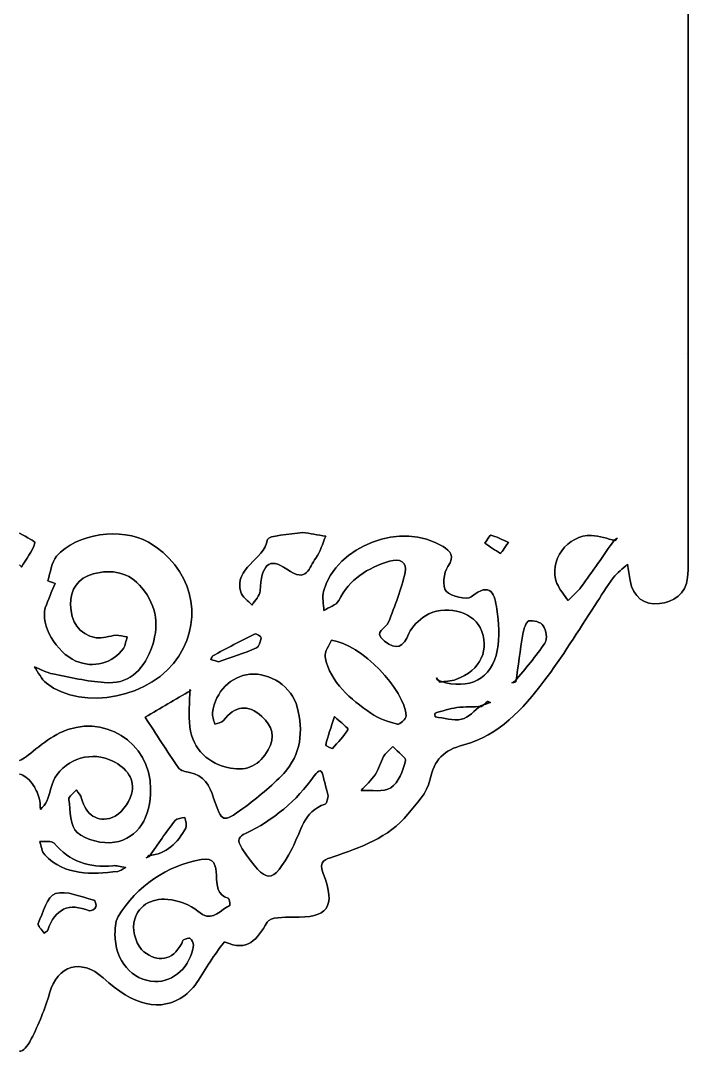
# Model space of a CAD drawing. Header units: millimetres. Extents: x 12008 to 13448, y 11557 to 13821.
# Drawn here: x 12729 to 13448, y 11557 to 12666 of the extents above; entities that cross this region are included whole.
import ezdxf

# ---------------------------------------------------------------- set-up
doc = ezdxf.new("R2010")
doc.units = ezdxf.units.MM
doc.layers.get('0').update_dxf_attribs({"linetype": 'CONTINUOUS'})

msp = doc.modelspace()

# ---------------------------------------------------------------- linework, layer by layer
for p, q in [((13369.5, 12106.8), (13368.7, 12107.5)), ((13368.7, 12107.5), (13369.5, 12106.8)), ((13371.7, 12109.4), (13369.5, 12106.8)), ((13369.5, 12106.8), (13371.7, 12109.4)), ((13180.5, 11954.4), (13181.3, 11955.3)), ((13181.3, 11955.3), (13180.5, 11954.4)), ((13262.5, 11954.5), (13261.7, 11955.4)), ((13261.7, 11955.4), (13262.5, 11954.5)), ((12912.5, 11945.4), (12911.7, 11946.2)), ((12911.7, 11946.2), (12912.5, 11945.4)), ((12912.5, 11945.4), (12911.7, 11946.2)), ((12911.7, 11946.2), (12912.5, 11945.4)), ((13224.9, 11928.9), (13225.7, 11928)), ((13225.7, 11928), (13224.9, 11928.9)), ((12868, 11766.7), (12867.2, 11767.5)), ((12867.2, 11767.5), (12868, 11766.7))]:
    msp.add_line(p, q)
for points in [[(13448.1, 12335.2), (13448.1, 12453.1), (13448.1, 12571.1), (13448.1, 12689)], [(13448.1, 12689), (13448.1, 12571.1), (13448.1, 12453.1), (13448.1, 12335.2)], [(13448.1, 12098.2), (13448.1, 12177.2), (13448.1, 12256.2), (13448.1, 12335.2)], [(13448.1, 12335.2), (13448.1, 12256.2), (13448.1, 12177.2), (13448.1, 12098.2)], [(13446.2, 12307.6), (13446.2, 12307.6), (13446.2, 12307.6), (13446.2, 12307.6)], [(13184.2, 12100.1), (13139.7, 12128), (13069.1, 12101.6), (13055.5, 12052)], [(13055.5, 12052), (13069.1, 12101.6), (13139.7, 12128), (13184.2, 12100.1)], [(12866.9, 12104.9), (12838.5, 12121.2), (12789.2, 12114.4), (12768.2, 12089.8)], [(12768.2, 12089.8), (12789.2, 12114.4), (12838.5, 12121.2), (12866.9, 12104.9)], [(12744.8, 12104.1), (12745.2, 12105.7), (12736.4, 12110.1), (12728.3, 12114.7)], [(12728.3, 12114.7), (12736.4, 12110.1), (12745.2, 12105.7), (12744.8, 12104.1)], [(12966.4, 12051.2), (12958.8, 12077.7), (12991, 12085.3), (12995.3, 12107.8)], [(12995.3, 12107.8), (12991, 12085.3), (12958.8, 12077.7), (12966.4, 12051.2)], [(12995.3, 12107.8), (12996.2, 12112.4), (13019, 12112.8), (13033.2, 12115.4)], [(13033.2, 12115.4), (13019, 12112.8), (12996.2, 12112.4), (12995.3, 12107.8)], [(13058, 12111.4), (13049.3, 12112.8), (13040.7, 12114.2), (13033.2, 12115.4)], [(13033.2, 12115.4), (13040.7, 12114.2), (13049.3, 12112.8), (13058, 12111.4)], [(13058, 12111.4), (13054.4, 12103.4), (13052.1, 12094.6), (13047.1, 12087.8)], [(13047.1, 12087.8), (13052.1, 12094.6), (13054.4, 12103.4), (13058, 12111.4)], [(13229.2, 12103.9), (13231.4, 12106.9), (13234.2, 12112.8), (13235.7, 12112.4)], [(13235.7, 12112.4), (13234.2, 12112.8), (13231.4, 12106.9), (13229.2, 12103.9)], [(13235.7, 12112.4), (13241.6, 12111.2), (13247.1, 12108), (13254.5, 12104.7)], [(13254.5, 12104.7), (13247.1, 12108), (13241.6, 12111.2), (13235.7, 12112.4)], [(13344.1, 12112), (13318.3, 12113.6), (13297, 12084.3), (13306.8, 12060.6)], [(13306.8, 12060.6), (13297, 12084.3), (13318.3, 12113.6), (13344.1, 12112)], [(13332.9, 12056.9), (13345.2, 12073.5), (13356.8, 12090.6), (13368.7, 12107.5)], [(13368.7, 12107.5), (13356.8, 12090.6), (13345.2, 12073.5), (13332.9, 12056.9)], [(13369.5, 12106.8), (13361, 12108.6), (13352.6, 12111.5), (13344.1, 12112)], [(13344.1, 12112), (13352.6, 12111.5), (13361, 12108.6), (13369.5, 12106.8)], [(13368.7, 12107.5), (13369.7, 12108.1), (13370.7, 12108.8), (13371.7, 12109.4)], [(13371.7, 12109.4), (13370.7, 12108.8), (13369.7, 12108.1), (13368.7, 12107.5)], [(12744.8, 12104.1), (12741.9, 12094.8), (12735.5, 12086.7), (12730.3, 12078.1)], [(12730.3, 12078.1), (12735.5, 12086.7), (12741.9, 12094.8), (12744.8, 12104.1)], [(12866.9, 12104.9), (12913.1, 12078.4), (12927.3, 12025.6), (12899.8, 11982.3)], [(12899.8, 11982.3), (12927.3, 12025.6), (12913.1, 12078.4), (12866.9, 12104.9)], [(13184.2, 12100.1), (13191.7, 12095.5), (13197.6, 12090.1), (13189.3, 12078.7)], [(13189.3, 12078.7), (13197.6, 12090.1), (13191.7, 12095.5), (13184.2, 12100.1)], [(13245.9, 12092.9), (13240.1, 12096.1), (13234.7, 12100.1), (13229.2, 12103.9)], [(13229.2, 12103.9), (13234.7, 12100.1), (13240.1, 12096.1), (13245.9, 12092.9)], [(13254.5, 12104.7), (13250.2, 12098.7), (13246.4, 12092.7), (13245.9, 12092.9)], [(13245.9, 12092.9), (13246.4, 12092.7), (13250.2, 12098.7), (13254.5, 12104.7)], [(13447.4, 12066.9), (13448.3, 12077.3), (13448.1, 12087.8), (13448.1, 12098.2)], [(13448.1, 12098.2), (13448.1, 12087.8), (13448.3, 12077.3), (13447.4, 12066.9)], [(12768.2, 12089.8), (12762.5, 12083.1), (12761.7, 12072.3), (12758.7, 12063.4)], [(12758.7, 12063.4), (12761.7, 12072.3), (12762.5, 12083.1), (12768.2, 12089.8)], [(13015.9, 12075.9), (12997, 12089.6), (12988.4, 12080.2), (12987.3, 12052.5)], [(12987.3, 12052.5), (12988.4, 12080.2), (12997, 12089.6), (13015.9, 12075.9)], [(13047.1, 12087.8), (13039.8, 12078.2), (13038.2, 12059.8), (13015.9, 12075.9)], [(13015.9, 12075.9), (13038.2, 12059.8), (13039.8, 12078.2), (13047.1, 12087.8)], [(13126.5, 12084.4), (13102.9, 12077.1), (13083.3, 12065.4), (13071.8, 12042)], [(13071.8, 12042), (13083.3, 12065.4), (13102.9, 12077.1), (13126.5, 12084.4)], [(13143.4, 12072.4), (13145.9, 12083.7), (13137.6, 12087.8), (13126.5, 12084.4)], [(13126.5, 12084.4), (13137.6, 12087.8), (13145.9, 12083.7), (13143.4, 12072.4)], [(12728.3, 12080.5), (12729, 12079.7), (12729.7, 12078.9), (12730.3, 12078.1)], [(12730.3, 12078.1), (12729.7, 12078.9), (12729, 12079.7), (12728.3, 12080.5)], [(12807.4, 12070.8), (12827.5, 12076.1), (12846.4, 12072.8), (12860, 12055.8)], [(12860, 12055.8), (12846.4, 12072.8), (12827.5, 12076.1), (12807.4, 12070.8)], [(13125.6, 12018.8), (13132.2, 12036.5), (13139.3, 12054.1), (13143.4, 12072.4)], [(13143.4, 12072.4), (13139.3, 12054.1), (13132.2, 12036.5), (13125.6, 12018.8)], [(13189.3, 12078.7), (13184.7, 12072.3), (13183.2, 12057), (13187.5, 12052.3)], [(13187.5, 12052.3), (13183.2, 12057), (13184.7, 12072.3), (13189.3, 12078.7)], [(13382.9, 12081.1), (13383.8, 12075.2), (13384.4, 12069.3), (13385.5, 12063.5)], [(13385.5, 12063.5), (13384.4, 12069.3), (13383.8, 12075.2), (13382.9, 12081.1)], [(12758.7, 12063.4), (12761.3, 12062.4), (12764, 12061.4), (12766.6, 12060.4)], [(12766.6, 12060.4), (12764, 12061.4), (12761.3, 12062.4), (12758.7, 12063.4)], [(12783.2, 12037.6), (12783, 12054), (12790.9, 12066.5), (12807.4, 12070.8)], [(12807.4, 12070.8), (12790.9, 12066.5), (12783, 12054), (12783.2, 12037.6)], [(13214.5, 12046.2), (13235.9, 12063.4), (13239.9, 12048.1), (13242.1, 12032.9)], [(13242.1, 12032.9), (13239.9, 12048.1), (13235.9, 12063.4), (13214.5, 12046.2)], [(13385.5, 12063.5), (13388.7, 12045.9), (13401, 12036.7), (13417.1, 12038.8)], [(13417.1, 12038.8), (13401, 12036.7), (13388.7, 12045.9), (13385.5, 12063.5)], [(13417.1, 12038.8), (13431.7, 12040.7), (13446, 12048.7), (13447.4, 12066.9)], [(13447.4, 12066.9), (13446, 12048.7), (13431.7, 12040.7), (13417.1, 12038.8)], [(12766.6, 12060.4), (12763.1, 12051.7), (12758.8, 12043.1), (12756, 12034.1)], [(12756, 12034.1), (12758.8, 12043.1), (12763.1, 12051.7), (12766.6, 12060.4)], [(12869.6, 11989.1), (12879.3, 12014.2), (12876.2, 12035.8), (12860, 12055.8)], [(12860, 12055.8), (12876.2, 12035.8), (12879.3, 12014.2), (12869.6, 11989.1)], [(12978.7, 12037.2), (12974.4, 12041.8), (12968, 12045.8), (12966.4, 12051.2)], [(12966.4, 12051.2), (12968, 12045.8), (12974.4, 12041.8), (12978.7, 12037.2)], [(12987.3, 12052.5), (12987, 12047.3), (12981.7, 12042.3), (12978.7, 12037.2)], [(12978.7, 12037.2), (12981.7, 12042.3), (12987, 12047.3), (12987.3, 12052.5)], [(13055.9, 12031.3), (13055.7, 12038.2), (13053.8, 12045.6), (13055.5, 12052)], [(13055.5, 12052), (13053.8, 12045.6), (13055.7, 12038.2), (13055.9, 12031.3)], [(13187.5, 12052.3), (13192.8, 12046.4), (13209.7, 12042.3), (13214.5, 12046.2)], [(13214.5, 12046.2), (13209.7, 12042.3), (13192.8, 12046.4), (13187.5, 12052.3)], [(13306.8, 12060.6), (13309.6, 12053.9), (13314.7, 12048.2), (13318.7, 12042.1)], [(13318.7, 12042.1), (13314.7, 12048.2), (13309.6, 12053.9), (13306.8, 12060.6)], [(13318.7, 12042.1), (13323.5, 12047), (13328.9, 12051.4), (13332.9, 12056.9)], [(13332.9, 12056.9), (13328.9, 12051.4), (13323.5, 12047), (13318.7, 12042.1)], [(13071.8, 12042), (13069.3, 12037), (13061.3, 12034.8), (13055.9, 12031.3)], [(13055.9, 12031.3), (13061.3, 12034.8), (13069.3, 12037), (13071.8, 12042)], [(12788.9, 11977), (12767.7, 11986.4), (12750.4, 12015.8), (12756, 12034.1)], [(12756, 12034.1), (12750.4, 12015.8), (12767.7, 11986.4), (12788.9, 11977)], [(12783.2, 12037.6), (12783.4, 12019.5), (12791.7, 12005.7), (12810.6, 12002.1)], [(12810.6, 12002.1), (12791.7, 12005.7), (12783.4, 12019.5), (12783.2, 12037.6)], [(13224, 12013), (13215.1, 12031), (13185.3, 12038), (13165.1, 12025.7)], [(13165.1, 12025.7), (13185.3, 12038), (13215.1, 12031), (13224, 12013)], [(13242.1, 12032.9), (13244.3, 12018.3), (13245.2, 12002.9), (13242.6, 11988.5)], [(13242.6, 11988.5), (13245.2, 12002.9), (13244.3, 12018.3), (13242.1, 12032.9)], [(13292.7, 11955.2), (13312.6, 11981.2), (13329.5, 12009.5), (13347.7, 12036.8)], [(13347.7, 12036.8), (13329.5, 12009.5), (13312.6, 11981.2), (13292.7, 11955.2)], [(13165.1, 12025.7), (13158, 12021.2), (13150.7, 12014.1), (13147.5, 12006.5)], [(13147.5, 12006.5), (13150.7, 12014.1), (13158, 12021.2), (13165.1, 12025.7)], [(13276.5, 12020.1), (13273.2, 12019.2), (13271, 12011.1), (13270.1, 12005.9)], [(13270.1, 12005.9), (13271, 12011.1), (13273.2, 12019.2), (13276.5, 12020.1)], [(13292.1, 12015), (13289.7, 12018.8), (13281.1, 12021.4), (13276.5, 12020.1)], [(13276.5, 12020.1), (13281.1, 12021.4), (13289.7, 12018.8), (13292.1, 12015)], [(12936.2, 11982.5), (12951.3, 11990.7), (12966.4, 11998.8), (12981.8, 12006.3)], [(12981.8, 12006.3), (12966.4, 11998.8), (12951.3, 11990.7), (12936.2, 11982.5)], [(12981.8, 12006.3), (12983.1, 12007), (12988.5, 12003.1), (12988.3, 12002.1)], [(12988.3, 12002.1), (12988.5, 12003.1), (12983.1, 12007), (12981.8, 12006.3)], [(13198.1, 11957.1), (13224.9, 11966.9), (13235.4, 11990.1), (13224, 12013)], [(13224, 12013), (13235.4, 11990.1), (13224.9, 11966.9), (13198.1, 11957.1)], [(13270.1, 12005.9), (13267.2, 11988.8), (13265, 11971.6), (13262.5, 11954.5)], [(13262.5, 11954.5), (13265, 11971.6), (13267.2, 11988.8), (13270.1, 12005.9)], [(13293.9, 11996.4), (13296.7, 12000.6), (13295.2, 12010.2), (13292.1, 12015)], [(13292.1, 12015), (13295.2, 12010.2), (13296.7, 12000.6), (13293.9, 11996.4)], [(12810.6, 12002.1), (12817.4, 12000.8), (12825, 12004.2), (12832.3, 12004.7)], [(12832.3, 12004.7), (12825, 12004.2), (12817.4, 12000.8), (12810.6, 12002.1)], [(12832.3, 12004.7), (12836.1, 12004.9), (12840.1, 12003.6), (12844.1, 12003)], [(12844.1, 12003), (12840.1, 12003.6), (12836.1, 12004.9), (12832.3, 12004.7)], [(12844.1, 12003), (12842.8, 11998.8), (12842.3, 11994.1), (12840, 11990.6)], [(12840, 11990.6), (12842.3, 11994.1), (12842.8, 11998.8), (12844.1, 12003)], [(12988.3, 12002.1), (12987.6, 11998.1), (12986.2, 11992.3), (12983.4, 11991.1)], [(12983.4, 11991.1), (12986.2, 11992.3), (12987.6, 11998.1), (12988.3, 12002.1)], [(13057.2, 11981.4), (13056.1, 11987.1), (13062, 11994.2), (13064.1, 11999.5)], [(13064.1, 11999.5), (13062, 11994.2), (13056.1, 11987.1), (13057.2, 11981.4)], [(13064.1, 11999.5), (13096.4, 11995.2), (13142.8, 11946.2), (13144.4, 11917.9)], [(13144.4, 11917.9), (13142.8, 11946.2), (13096.4, 11995.2), (13064.1, 11999.5)], [(13261.7, 11955.4), (13272.6, 11968.9), (13284.3, 11981.9), (13293.9, 11996.4)], [(13293.9, 11996.4), (13284.3, 11981.9), (13272.6, 11968.9), (13261.7, 11955.4)], [(12840, 11990.6), (12828.8, 11974.3), (12807.3, 11968.9), (12788.9, 11977)], [(12788.9, 11977), (12807.3, 11968.9), (12828.8, 11974.3), (12840, 11990.6)], [(12819.5, 11953.8), (12845, 11951.9), (12860.2, 11965), (12869.6, 11989.1)], [(12869.6, 11989.1), (12860.2, 11965), (12845, 11951.9), (12819.5, 11953.8)], [(12983.4, 11991.1), (12969.9, 11985.3), (12955.8, 11980.9), (12942.4, 11976.1)], [(12942.4, 11976.1), (12955.8, 11980.9), (12969.9, 11985.3), (12983.4, 11991.1)], [(13242.6, 11988.5), (13237, 11957.8), (13212.2, 11945.2), (13181.3, 11955.3)], [(13181.3, 11955.3), (13212.2, 11945.2), (13237, 11957.8), (13242.6, 11988.5)], [(12899.8, 11982.3), (12871.6, 11937.8), (12796.3, 11922.2), (12757.2, 11953.1)], [(12757.2, 11953.1), (12796.3, 11922.2), (12871.6, 11937.8), (12899.8, 11982.3)], [(12934.3, 11978.6), (12934.9, 11980), (12935.2, 11982), (12936.2, 11982.5)], [(12936.2, 11982.5), (12935.2, 11982), (12934.9, 11980), (12934.3, 11978.6)], [(12942.4, 11976.1), (12939.3, 11977), (12936.8, 11977.8), (12934.3, 11978.6)], [(12934.3, 11978.6), (12936.8, 11977.8), (12939.3, 11977), (12942.4, 11976.1)], [(13106.4, 11920.7), (13084.7, 11936.4), (13063, 11953), (13057.2, 11981.4)], [(13057.2, 11981.4), (13063, 11953), (13084.7, 11936.4), (13106.4, 11920.7)], [(12757.2, 11953.1), (12751.7, 11957.5), (12748.6, 11964.8), (12744.3, 11970.7)], [(12744.3, 11970.7), (12750.9, 11968.1), (12757.3, 11964.5), (12764.1, 11963.1)], [(12764.1, 11963.1), (12757.3, 11964.5), (12750.9, 11968.1), (12744.3, 11970.7)], [(12744.3, 11970.7), (12748.6, 11964.8), (12751.7, 11957.5), (12757.2, 11953.1)], [(12764.1, 11963.1), (12782.5, 11959.4), (12800.9, 11955.2), (12819.5, 11953.8)], [(12819.5, 11953.8), (12800.9, 11955.2), (12782.5, 11959.4), (12764.1, 11963.1)], [(12935.9, 11921.5), (12939.4, 11944.4), (12955.6, 11960.6), (12976.2, 11962.7)], [(12976.2, 11962.7), (12955.6, 11960.6), (12939.4, 11944.4), (12935.9, 11921.5)], [(12976.2, 11962.7), (12997.7, 11964.9), (13021.5, 11949.4), (13027.2, 11927.4)], [(13027.2, 11927.4), (13021.5, 11949.4), (12997.7, 11964.9), (12976.2, 11962.7)], [(13177.1, 11959), (13178.2, 11957.5), (13179.4, 11956), (13180.5, 11954.4)], [(13177.8, 11956.7), (13177.3, 11957.1), (13177.3, 11958.2), (13177.1, 11959)], [(13177.1, 11959), (13177.3, 11958.2), (13177.3, 11957.1), (13177.8, 11956.7)], [(13180.5, 11954.4), (13179.4, 11956), (13178.2, 11957.5), (13177.1, 11959)], [(13181.3, 11955.3), (13180.2, 11955.7), (13178.8, 11956), (13177.8, 11956.7)], [(13177.8, 11956.7), (13178.8, 11956), (13180.2, 11955.7), (13181.3, 11955.3)], [(13180.5, 11954.4), (13186.4, 11955.3), (13192.7, 11955.1), (13198.1, 11957.1)], [(13198.1, 11957.1), (13192.7, 11955.1), (13186.4, 11955.3), (13180.5, 11954.4)], [(13292.7, 11955.2), (13270, 11925.4), (13244.5, 11896.9), (13206.6, 11886.8)], [(13206.6, 11886.8), (13244.5, 11896.9), (13270, 11925.4), (13292.7, 11955.2)], [(13261.7, 11955.4), (13260.6, 11954.8), (13259.4, 11954.1), (13258.3, 11953.5)], [(13258.3, 11953.5), (13259.4, 11954.1), (13260.6, 11954.8), (13261.7, 11955.4)], [(13258.3, 11953.5), (13259.7, 11953.8), (13261.1, 11954.2), (13262.5, 11954.5)], [(13262.5, 11954.5), (13261.1, 11954.2), (13259.7, 11953.8), (13258.3, 11953.5)], [(12863.5, 11916.5), (12879.8, 11926.2), (12896.2, 11935.8), (12912.5, 11945.4)], [(12912.5, 11945.4), (12896.2, 11935.8), (12879.8, 11926.2), (12863.5, 11916.5)], [(12911.7, 11946.2), (12911.6, 11932.8), (12909.8, 11919.2), (12911.6, 11906.1)], [(12911.6, 11906.1), (12909.8, 11919.2), (12911.6, 11932.8), (12911.7, 11946.2)], [(12989.2, 11917.2), (12974, 11931.1), (12960.2, 11928.9), (12947.7, 11912.8)], [(12947.7, 11912.8), (12960.2, 11928.9), (12974, 11931.1), (12989.2, 11917.2)], [(13199.1, 11926.8), (13207.9, 11928), (13216.8, 11927.7), (13225.7, 11928)], [(13225.7, 11928), (13216.8, 11927.7), (13207.9, 11928), (13199.1, 11926.8)], [(13224.9, 11928.9), (13218, 11923.8), (13211.7, 11916), (13204.1, 11914.3)], [(13204.1, 11914.3), (13211.7, 11916), (13218, 11923.8), (13224.9, 11928.9)], [(13235.2, 11932.3), (13231.8, 11931.2), (13228.3, 11930), (13224.9, 11928.9)], [(13224.9, 11928.9), (13228.3, 11930), (13231.8, 11931.2), (13235.2, 11932.3)], [(13225.7, 11928), (13227.7, 11929.8), (13229.7, 11931.7), (13232, 11933.3)], [(13232, 11933.3), (13229.7, 11931.7), (13227.7, 11929.8), (13225.7, 11928)], [(13232, 11933.3), (13232.6, 11933.7), (13234.1, 11932.7), (13235.2, 11932.3)], [(13235.2, 11932.3), (13234.1, 11932.7), (13232.6, 11933.7), (13232, 11933.3)], [(12771.7, 11899.6), (12817.7, 11922), (12869, 11890.1), (12869.4, 11839.2)], [(12869.4, 11839.2), (12869, 11890.1), (12817.7, 11922), (12771.7, 11899.6)], [(12938.4, 11909.1), (12937.5, 11913.3), (12935.3, 11917.6), (12935.9, 11921.5)], [(12935.9, 11921.5), (12935.3, 11917.6), (12937.5, 11913.3), (12938.4, 11909.1)], [(12995.9, 11881.3), (13004.1, 11895.4), (13000.2, 11907.1), (12989.2, 11917.2)], [(12989.2, 11917.2), (13000.2, 11907.1), (13004.1, 11895.4), (12995.9, 11881.3)], [(13027.2, 11927.4), (13034, 11901.6), (13031.3, 11876.3), (13012.6, 11856.1)], [(13012.6, 11856.1), (13031.3, 11876.3), (13034, 11901.6), (13027.2, 11927.4)], [(13057.9, 11886.7), (13060.3, 11896.1), (13063.4, 11905.3), (13067.2, 11917.3)], [(13067.2, 11917.3), (13063.4, 11905.3), (13060.3, 11896.1), (13057.9, 11886.7)], [(13067.2, 11917.3), (13074.1, 11910.9), (13082.5, 11904.5), (13081.9, 11903.5)], [(13081.9, 11903.5), (13082.5, 11904.5), (13074.1, 11910.9), (13067.2, 11917.3)], [(13135.1, 11908.9), (13125.2, 11911.6), (13114.6, 11914.8), (13106.4, 11920.7)], [(13106.4, 11920.7), (13114.6, 11914.8), (13125.2, 11911.6), (13135.1, 11908.9)], [(13144.4, 11917.9), (13144.6, 11914.9), (13137.4, 11908.3), (13135.1, 11908.9)], [(13135.1, 11908.9), (13137.4, 11908.3), (13144.6, 11914.9), (13144.4, 11917.9)], [(13175.7, 11916.9), (13175.5, 11917), (13175.3, 11920.9), (13175.7, 11921)], [(13175.7, 11921), (13175.3, 11920.9), (13175.5, 11917), (13175.7, 11916.9)], [(13175.7, 11921), (13183.5, 11923.2), (13191.2, 11925.8), (13199.1, 11926.8)], [(13199.1, 11926.8), (13191.2, 11925.8), (13183.5, 11923.2), (13175.7, 11921)], [(13204.1, 11914.3), (13195.2, 11912.3), (13185.2, 11915.7), (13175.7, 11916.9)], [(13175.7, 11916.9), (13185.2, 11915.7), (13195.2, 11912.3), (13204.1, 11914.3)], [(12899.3, 11862.1), (12886.9, 11879.9), (12875.4, 11898.3), (12863.5, 11916.5)], [(12863.5, 11916.5), (12875.4, 11898.3), (12886.9, 11879.9), (12899.3, 11862.1)], [(12911.6, 11906.1), (12915.1, 11881.3), (12931.5, 11866.3), (12955.2, 11861.7)], [(12955.2, 11861.7), (12931.5, 11866.3), (12915.1, 11881.3), (12911.6, 11906.1)], [(12947.7, 11912.8), (12945.9, 11910.5), (12941.6, 11910.3), (12938.4, 11909.1)], [(12938.4, 11909.1), (12941.6, 11910.3), (12945.9, 11910.5), (12947.7, 11912.8)], [(12745.8, 11882.3), (12753.9, 11888.8), (12762.4, 11895.1), (12771.7, 11899.6)], [(12771.7, 11899.6), (12762.4, 11895.1), (12753.9, 11888.8), (12745.8, 11882.3)], [(13081.9, 11903.5), (13077.3, 11896), (13071.2, 11889.3), (13065, 11882.9)], [(13065, 11882.9), (13071.2, 11889.3), (13077.3, 11896), (13081.9, 11903.5)], [(13065, 11882.9), (13064.5, 11882.3), (13057.7, 11886), (13057.9, 11886.7)], [(13057.9, 11886.7), (13057.7, 11886), (13064.5, 11882.3), (13065, 11882.9)], [(13120.1, 11874.2), (13121.9, 11877.5), (13125.3, 11880), (13130.1, 11885)], [(13130.1, 11885), (13125.3, 11880), (13121.9, 11877.5), (13120.1, 11874.2)], [(13130.1, 11885), (13135.8, 11878.9), (13144.8, 11872.7), (13143.8, 11869.5)], [(13143.8, 11869.5), (13144.8, 11872.7), (13135.8, 11878.9), (13130.1, 11885)], [(13206.6, 11886.8), (13184.8, 11881), (13174.6, 11870.9), (13170, 11848.7)], [(13170, 11848.7), (13174.6, 11870.9), (13184.8, 11881), (13206.6, 11886.8)], [(12745.8, 11882.3), (12737.8, 11875.7), (12732.7, 11871.6), (12728.3, 11869.8)], [(12728.3, 11869.8), (12732.7, 11871.6), (12737.8, 11875.7), (12745.8, 11882.3)], [(12828.7, 11869.3), (12806.9, 11880.3), (12778.8, 11872.5), (12766.4, 11851.1)], [(12766.4, 11851.1), (12778.8, 11872.5), (12806.9, 11880.3), (12828.7, 11869.3)], [(12955.2, 11861.7), (12974, 11858), (12986.6, 11865.5), (12995.9, 11881.3)], [(12995.9, 11881.3), (12986.6, 11865.5), (12974, 11858), (12955.2, 11861.7)], [(13111, 11854.6), (13114.9, 11860.5), (13116.6, 11867.9), (13120.1, 11874.2)], [(13120.1, 11874.2), (13116.6, 11867.9), (13114.9, 11860.5), (13111, 11854.6)], [(12848.7, 11833.5), (12853.3, 11849.7), (12843.3, 11861.8), (12828.7, 11869.3)], [(12828.7, 11869.3), (12843.3, 11861.8), (12853.3, 11849.7), (12848.7, 11833.5)], [(12911.3, 11857), (12907, 11857.7), (12901.4, 11859), (12899.3, 11862.1)], [(12899.3, 11862.1), (12901.4, 11859), (12907, 11857.7), (12911.3, 11857)], [(13143.8, 11869.5), (13140.7, 11858.9), (13136.3, 11846), (13128, 11840.6)], [(13128, 11840.6), (13136.3, 11846), (13140.7, 11858.9), (13143.8, 11869.5)], [(12741.8, 11845.2), (12737.5, 11850.9), (12732.8, 11854.2), (12728.2, 11855.2)], [(12728.2, 11855.2), (12732.8, 11854.2), (12737.5, 11850.9), (12741.8, 11845.2)], [(12766.4, 11851.1), (12762.1, 11843.5), (12760.9, 11834.2), (12757.6, 11826)], [(12757.6, 11826), (12760.9, 11834.2), (12762.1, 11843.5), (12766.4, 11851.1)], [(12937.2, 11829.5), (12932.7, 11842.7), (12926.9, 11854.3), (12911.3, 11857)], [(12911.3, 11857), (12926.9, 11854.3), (12932.7, 11842.7), (12937.2, 11829.5)], [(13012.6, 11856.1), (12999.5, 11842.1), (12984.3, 11829.8), (12968.8, 11818.4)], [(12968.8, 11818.4), (12984.3, 11829.8), (12999.5, 11842.1), (13012.6, 11856.1)], [(12971.5, 11791.4), (13001.7, 11805.6), (13026.2, 11826.4), (13045.5, 11853.3)], [(13045.5, 11853.3), (13026.2, 11826.4), (13001.7, 11805.6), (12971.5, 11791.4)], [(13045.5, 11853.3), (13050.9, 11860.8), (13053.6, 11860.7), (13055.5, 11851.6)], [(13055.5, 11851.6), (13053.6, 11860.7), (13050.9, 11860.8), (13045.5, 11853.3)], [(13055.5, 11851.6), (13056.8, 11845.8), (13058.4, 11840.1), (13060.6, 11831.8)], [(13060.6, 11831.8), (13058.4, 11840.1), (13056.8, 11845.8), (13055.5, 11851.6)], [(13096, 11837.7), (13101.1, 11843.3), (13106.9, 11848.4), (13111, 11854.6)], [(13111, 11854.6), (13106.9, 11848.4), (13101.1, 11843.3), (13096, 11837.7)], [(12749.4, 11829.5), (12747.5, 11835), (12745.3, 11840.7), (12741.8, 11845.2)], [(12741.8, 11845.2), (12745.3, 11840.7), (12747.5, 11835), (12749.4, 11829.5)], [(12869.4, 11839.2), (12869.6, 11809.2), (12856.1, 11786), (12830.5, 11781.9)], [(12830.5, 11781.9), (12856.1, 11786), (12869.6, 11809.2), (12869.4, 11839.2)], [(13128, 11840.6), (13120.1, 11835.4), (13106.9, 11838.3), (13096, 11837.7)], [(13096, 11837.7), (13106.9, 11838.3), (13120.1, 11835.4), (13128, 11840.6)], [(13170, 11848.7), (13167.2, 11835.3), (13155.4, 11823.4), (13146.2, 11812)], [(13146.2, 11812), (13155.4, 11823.4), (13167.2, 11835.3), (13170, 11848.7)], [(12750.8, 11817.3), (12750.4, 11821.4), (12750.7, 11825.7), (12749.4, 11829.5)], [(12749.4, 11829.5), (12750.7, 11825.7), (12750.4, 11821.4), (12750.8, 11817.3)], [(12781.3, 11828.1), (12780.9, 11831.1), (12786.5, 11834.8), (12789.4, 11838.2)], [(12789.4, 11838.2), (12786.5, 11834.8), (12780.9, 11831.1), (12781.3, 11828.1)], [(12789.4, 11838.2), (12791.3, 11835.2), (12794.2, 11832.4), (12795.1, 11829.1)], [(12795.1, 11829.1), (12794.2, 11832.4), (12791.3, 11835.2), (12789.4, 11838.2)], [(12795.1, 11829.1), (12799.5, 11811.4), (12812.2, 11802.9), (12828, 11808.5)], [(12828, 11808.5), (12812.2, 11802.9), (12799.5, 11811.4), (12795.1, 11829.1)], [(12828, 11808.5), (12837, 11811.6), (12845.9, 11823.7), (12848.7, 11833.5)], [(12848.7, 11833.5), (12845.9, 11823.7), (12837, 11811.6), (12828, 11808.5)], [(12968.8, 11818.4), (12946.8, 11802.3), (12946.2, 11803), (12937.2, 11829.5)], [(12937.2, 11829.5), (12946.2, 11803), (12946.8, 11802.3), (12968.8, 11818.4)], [(13060.6, 11831.8), (13060, 11830.3), (13059.5, 11823.8), (13057.1, 11823)], [(13057.1, 11823), (13059.5, 11823.8), (13060, 11830.3), (13060.6, 11831.8)], [(12757.6, 11826), (12756.3, 11822.7), (12753.1, 11820.2), (12750.8, 11817.3)], [(12750.8, 11817.3), (12753.1, 11820.2), (12756.3, 11822.7), (12757.6, 11826)], [(13057.1, 11823), (13033.7, 11815.1), (13031.5, 11793.6), (13021.6, 11775.3)], [(13021.6, 11775.3), (13031.5, 11793.6), (13033.7, 11815.1), (13057.1, 11823)], [(12895.8, 11805.4), (12897.6, 11807.8), (12902.7, 11807.7), (12906.3, 11808.7)], [(12906.3, 11808.7), (12902.7, 11807.7), (12897.6, 11807.8), (12895.8, 11805.4)], [(12906.3, 11808.7), (12906.7, 11804.8), (12908.7, 11800.1), (12907.2, 11797.2)], [(12907.2, 11797.2), (12908.7, 11800.1), (12906.7, 11804.8), (12906.3, 11808.7)], [(13146.2, 11812), (13125.4, 11786.5), (13095.4, 11776.5), (13065.7, 11766.2)], [(13065.7, 11766.2), (13095.4, 11776.5), (13125.4, 11786.5), (13146.2, 11812)], [(12907.2, 11797.2), (12898.6, 11781.2), (12886.6, 11769.2), (12867.2, 11767.5)], [(12867.2, 11767.5), (12886.6, 11769.2), (12898.6, 11781.2), (12907.2, 11797.2)], [(12868, 11766.7), (12877.2, 11779.7), (12886, 11792.9), (12895.8, 11805.4)], [(12895.8, 11805.4), (12886, 11792.9), (12877.2, 11779.7), (12868, 11766.7)], [(12750, 11782.8), (12755.2, 11782.3), (12762.9, 11783.7), (12765.4, 11780.8)], [(12765.4, 11780.8), (12762.9, 11783.7), (12755.2, 11782.3), (12750, 11782.8)], [(12968, 11774.9), (12961.4, 11784.6), (12964.7, 11788.2), (12971.5, 11791.4)], [(12971.5, 11791.4), (12964.7, 11788.2), (12961.4, 11784.6), (12968, 11774.9)], [(12755.3, 11768.4), (12752.1, 11771.8), (12751.7, 11778), (12750, 11782.8)], [(12750, 11782.8), (12751.7, 11778), (12752.1, 11771.8), (12755.3, 11768.4)], [(12765.4, 11780.8), (12782.4, 11761.3), (12803.3, 11753.9), (12828.6, 11756.7)], [(12828.6, 11756.7), (12803.3, 11753.9), (12782.4, 11761.3), (12765.4, 11780.8)], [(13021.6, 11775.3), (12999.7, 11734.7), (12994.2, 11736.6), (12968, 11774.9)], [(12968, 11774.9), (12994.2, 11736.6), (12999.7, 11734.7), (13021.6, 11775.3)], [(12833.9, 11750.6), (12805.6, 11747.4), (12777.4, 11745.5), (12755.3, 11768.4)], [(12755.3, 11768.4), (12777.4, 11745.5), (12805.6, 11747.4), (12833.9, 11750.6)], [(12923.8, 11763.3), (12886.5, 11756.5), (12855, 11735.3), (12834.4, 11701.9)], [(12834.4, 11701.9), (12855, 11735.3), (12886.5, 11756.5), (12923.8, 11763.3)], [(12867.2, 11767.5), (12866.3, 11766.7), (12865.4, 11765.8), (12864.5, 11765)], [(12864.5, 11765), (12865.4, 11765.8), (12866.3, 11766.7), (12867.2, 11767.5)], [(12864.5, 11765), (12865.7, 11765.6), (12866.8, 11766.1), (12868, 11766.7)], [(12868, 11766.7), (12866.8, 11766.1), (12865.7, 11765.6), (12864.5, 11765)], [(12952.8, 11721.9), (12928.8, 11726.5), (12952.9, 11768.7), (12923.8, 11763.3)], [(12923.8, 11763.3), (12952.9, 11768.7), (12928.8, 11726.5), (12952.8, 11721.9)], [(13065.7, 11766.2), (13058.1, 11763.6), (13049.7, 11762.3), (13055.1, 11748.2)], [(13055.1, 11748.2), (13049.7, 11762.3), (13058.1, 11763.6), (13065.7, 11766.2)], [(12828.6, 11756.7), (12832.6, 11757.2), (12836.9, 11755.5), (12842.5, 11754.6)], [(12842.5, 11754.6), (12836.9, 11755.5), (12832.6, 11757.2), (12828.6, 11756.7)], [(12842.5, 11754.6), (12838.6, 11752.7), (12836.4, 11750.9), (12833.9, 11750.6)], [(12833.9, 11750.6), (12836.4, 11750.9), (12838.6, 11752.7), (12842.5, 11754.6)], [(13055.1, 11748.2), (13069.3, 11711.8), (13060.2, 11700.3), (13022.5, 11701.2)], [(13022.5, 11701.2), (13060.2, 11700.3), (13069.3, 11711.8), (13055.1, 11748.2)], [(12767, 11726.6), (12778.7, 11730.5), (12794.4, 11723), (12808.3, 11719.7)], [(12808.3, 11719.7), (12794.4, 11723), (12778.7, 11730.5), (12767, 11726.6)], [(12748.2, 11694.4), (12753.5, 11706), (12758, 11723.6), (12767, 11726.6)], [(12767, 11726.6), (12758, 11723.6), (12753.5, 11706), (12748.2, 11694.4)], [(12808.3, 11719.7), (12809.6, 11719.4), (12811.2, 11714.3), (12810.4, 11712.4)], [(12810.4, 11712.4), (12811.2, 11714.3), (12809.6, 11719.4), (12808.3, 11719.7)], [(12851.3, 11694.8), (12854.3, 11712.9), (12869.7, 11722.3), (12887.8, 11720.4)], [(12887.8, 11720.4), (12869.7, 11722.3), (12854.3, 11712.9), (12851.3, 11694.8)], [(12887.8, 11720.4), (12899.1, 11719.3), (12911.9, 11714.9), (12920.3, 11707.7)], [(12920.3, 11707.7), (12911.9, 11714.9), (12899.1, 11719.3), (12887.8, 11720.4)], [(12954.7, 11714), (12954.5, 11716.8), (12954, 11721.7), (12952.8, 11721.9)], [(12952.8, 11721.9), (12954, 11721.7), (12954.5, 11716.8), (12954.7, 11714)], [(12803.7, 11708.2), (12781.3, 11716.9), (12766.3, 11710.5), (12758.7, 11687.4)], [(12758.7, 11687.4), (12766.3, 11710.5), (12781.3, 11716.9), (12803.7, 11708.2)], [(12810.4, 11712.4), (12809.6, 11710.3), (12805.3, 11707.6), (12803.7, 11708.2)], [(12803.7, 11708.2), (12805.3, 11707.6), (12809.6, 11710.3), (12810.4, 11712.4)], [(12920.3, 11707.7), (12934, 11695.8), (12941.5, 11705.8), (12951, 11711.9)], [(12951, 11711.9), (12941.5, 11705.8), (12934, 11695.8), (12920.3, 11707.7)], [(12951, 11711.9), (12952.2, 11712.7), (12954.8, 11713.4), (12954.7, 11714)], [(12954.7, 11714), (12954.8, 11713.4), (12952.2, 11712.7), (12951, 11711.9)], [(12834.4, 11701.9), (12830.7, 11696), (12831.6, 11687.5), (12830.9, 11683.5)], [(12830.9, 11683.5), (12831.6, 11687.5), (12830.7, 11696), (12834.4, 11701.9)], [(12862.2, 11664), (12854.7, 11669.8), (12849.7, 11685.1), (12851.3, 11694.8)], [(12851.3, 11694.8), (12849.7, 11685.1), (12854.7, 11669.8), (12862.2, 11664)], [(12994.9, 11695.9), (12983.9, 11677.3), (12973.8, 11663.7), (12949.5, 11674.5)], [(12949.5, 11674.5), (12973.8, 11663.7), (12983.9, 11677.3), (12994.9, 11695.9)], [(13022.5, 11701.2), (13013, 11701.5), (12998.1, 11701.3), (12994.9, 11695.9)], [(12994.9, 11695.9), (12998.1, 11701.3), (13013, 11701.5), (13022.5, 11701.2)], [(12754.8, 11684.1), (12752.4, 11687.6), (12747.3, 11692.4), (12748.2, 11694.4)], [(12748.2, 11694.4), (12747.3, 11692.4), (12752.4, 11687.6), (12754.8, 11684.1)], [(12758.7, 11687.4), (12758.4, 11686.3), (12756.8, 11685.7), (12754.8, 11684.1)], [(12754.8, 11684.1), (12756.8, 11685.7), (12758.4, 11686.3), (12758.7, 11687.4)], [(12830.9, 11683.5), (12831, 11653.7), (12849.3, 11633.3), (12873.9, 11632)], [(12873.9, 11632), (12849.3, 11633.3), (12831, 11653.7), (12830.9, 11683.5)], [(12902.8, 11673.1), (12892.9, 11653.7), (12876.5, 11652.8), (12862.2, 11664)], [(12862.2, 11664), (12876.5, 11652.8), (12892.9, 11653.7), (12902.8, 11673.1)], [(12904.9, 11676.9), (12903.8, 11676.4), (12903.5, 11674.4), (12902.8, 11673.1)], [(12902.8, 11673.1), (12903.5, 11674.4), (12903.8, 11676.4), (12904.9, 11676.9)], [(12911.7, 11678.5), (12910.5, 11679.4), (12907, 11678), (12904.9, 11676.9)], [(12904.9, 11676.9), (12907, 11678), (12910.5, 11679.4), (12911.7, 11678.5)], [(12915.5, 11671), (12915.8, 11673.4), (12913.8, 11676.9), (12911.7, 11678.5)], [(12911.7, 11678.5), (12913.8, 11676.9), (12915.8, 11673.4), (12915.5, 11671)], [(12949.5, 11674.5), (12948, 11675.1), (12941.3, 11664.4), (12937.2, 11658.8)], [(12937.2, 11658.8), (12941.3, 11664.4), (12948, 11675.1), (12949.5, 11674.5)], [(12873.9, 11632), (12893.8, 11631), (12912.8, 11648.5), (12915.5, 11671)], [(12915.5, 11671), (12912.8, 11648.5), (12893.8, 11631), (12873.9, 11632)], [(12818.1, 11636), (12794.8, 11657.3), (12769.1, 11649.4), (12760.6, 11619.5)], [(12760.6, 11619.5), (12769.1, 11649.4), (12794.8, 11657.3), (12818.1, 11636)], [(12937.2, 11658.8), (12926.9, 11644.7), (12919.5, 11626.8), (12906.1, 11617.1)], [(12906.1, 11617.1), (12919.5, 11626.8), (12926.9, 11644.7), (12937.2, 11658.8)], [(12906.1, 11617.1), (12879.7, 11598.1), (12851, 11606), (12818.1, 11636)], [(12818.1, 11636), (12851, 11606), (12879.7, 11598.1), (12906.1, 11617.1)]]:
    msp.add_open_spline(points, degree=3)
for points, knots in [([(13347.7, 12036.8), (13354.3, 12046.7), (13360.1, 12057.3), (13367.3, 12066.7), (13371.5, 12072.3), (13377.7, 12076.3), (13382.9, 12081.1)], [73, 73, 73, 73, 74, 74, 74, 75, 75, 75, 75]), ([(13382.9, 12081.1), (13377.7, 12076.3), (13371.5, 12072.3), (13367.3, 12066.7), (13360.1, 12057.3), (13354.3, 12046.7), (13347.7, 12036.8)], [7, 7, 7, 7, 8, 8, 8, 9, 9, 9, 9]), ([(13147.5, 12006.5), (13141.3, 11991.7), (13134.2, 11988.1), (13108, 12008.8), (13123.1, 12012.1), (13125.6, 12018.8)], [4, 4, 4, 4, 5, 5, 6, 6, 6, 6]), ([(13125.6, 12018.8), (13123.1, 12012.1), (13108, 12008.8), (13134.2, 11988.1), (13141.3, 11991.7), (13147.5, 12006.5)], [12, 12, 12, 12, 13, 13, 14, 14, 14, 14]), ([(12830.5, 11781.9), (12817.6, 11779.9), (12800, 11784.1), (12790.3, 11792.4), (12782.6, 11798.9), (12783, 11815.7), (12781.3, 11828.1)], [1, 1, 1, 1, 2, 2, 2, 3, 3, 3, 3]), ([(12781.3, 11828.1), (12783, 11815.7), (12782.6, 11798.9), (12790.3, 11792.4), (12800, 11784.1), (12817.6, 11779.9), (12830.5, 11781.9)], [28, 28, 28, 28, 29, 29, 29, 30, 30, 30, 30]), ([(12760.6, 11619.5), (12755.7, 11602.6), (12748.9, 11585.9), (12740.9, 11570.2), (12736.2, 11561.2), (12732.3, 11556.8), (12728.3, 11556.9)], [22, 22, 22, 22, 23, 23, 23, 23.520362, 23.520362, 23.520362, 23.520362]), ([(12728.3, 11556.9), (12732.3, 11556.8), (12736.2, 11561.2), (12740.9, 11570.2), (12748.9, 11585.9), (12755.7, 11602.6), (12760.6, 11619.5)], [58.479638, 58.479638, 58.479638, 58.479638, 59, 59, 59, 60, 60, 60, 60])]:
    msp.add_open_spline(points, degree=3, knots=knots)

doc.saveas('drawing.dxf')
